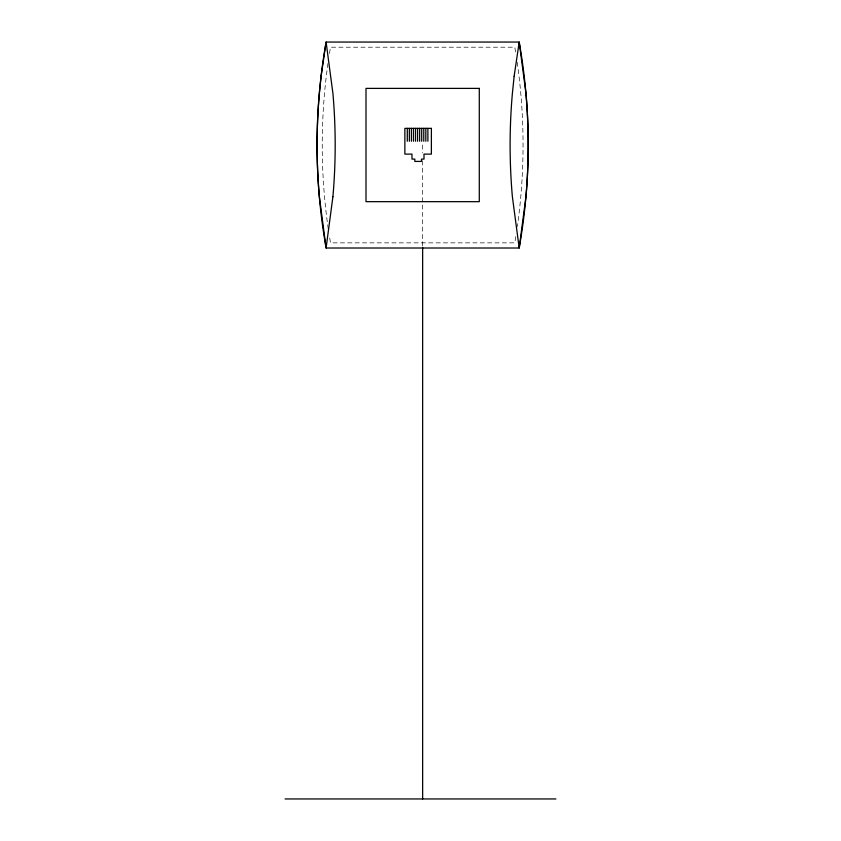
<?xml version="1.0" encoding="UTF-8"?>
<svg xmlns="http://www.w3.org/2000/svg" width="841" height="841" viewBox="0 0 841 841"><rect width="100%" height="100%" fill="white"/><g stroke="black" fill="none" stroke-linecap="round" stroke-linejoin="round"><path stroke-width="0.63" stroke-dasharray="4.21 3.15" d="M329.472 53.509L330.492 47.201L514.808 47.201L515.827 53.509M515.827 236.542L514.808 242.86L330.492 242.86L329.472 236.542M422.645 145.03L422.645 152.904M422.645 160.789L422.645 246.14M517.194 62.245A587.806 587.806 0 0 1 517.362 226.607M328.274 229.025A587.806 587.806 0 0 1 328.274 61.036"/><path stroke-width="1.26" d="M285.078 798.95L555.922 798.95M427.89 128.368L427.89 141.235M425.83 128.368L425.83 141.235M423.769 128.368L423.769 141.235M422.645 247.454L422.645 798.95M421.709 128.368L421.709 141.235M419.648 128.368L419.648 141.235M417.588 128.368L417.588 141.235M415.528 128.368L415.528 141.235M413.467 128.368L413.467 141.235M411.407 128.368L411.407 141.235M409.346 128.368L409.346 141.235M407.296 128.368L407.296 141.235M321.104 76.184L319.349 93.34A422.003 299.522 90 0 0 319.349 196.72L326.098 248.011L519.191 248.011L525.94 196.72A422.003 299.522 90 0 0 525.951 93.34L519.191 42.05L326.098 42.05L321.104 76.184M332.91 196.72L326.098 248.011A592.958 592.958 0 0 1 326.098 42.05L332.91 93.34A418.871 297.304 90 0 1 332.91 196.72M514.156 76.184L512.39 93.34A418.871 297.304 -90 0 0 512.379 196.72L519.191 248.011A592.958 592.958 0 0 0 519.191 42.05L514.156 76.184M479.286 88.389L366.003 88.389L366.003 201.672L479.286 201.672L479.286 88.389M431.38 128.368L404.868 128.368L404.868 154.113L411.985 154.113L411.985 159.096L414.823 159.096L414.823 161.419L421.478 161.419L421.478 159.096L423.99 159.096L423.99 154.113L431.38 154.113L431.38 128.368"/></g></svg>
